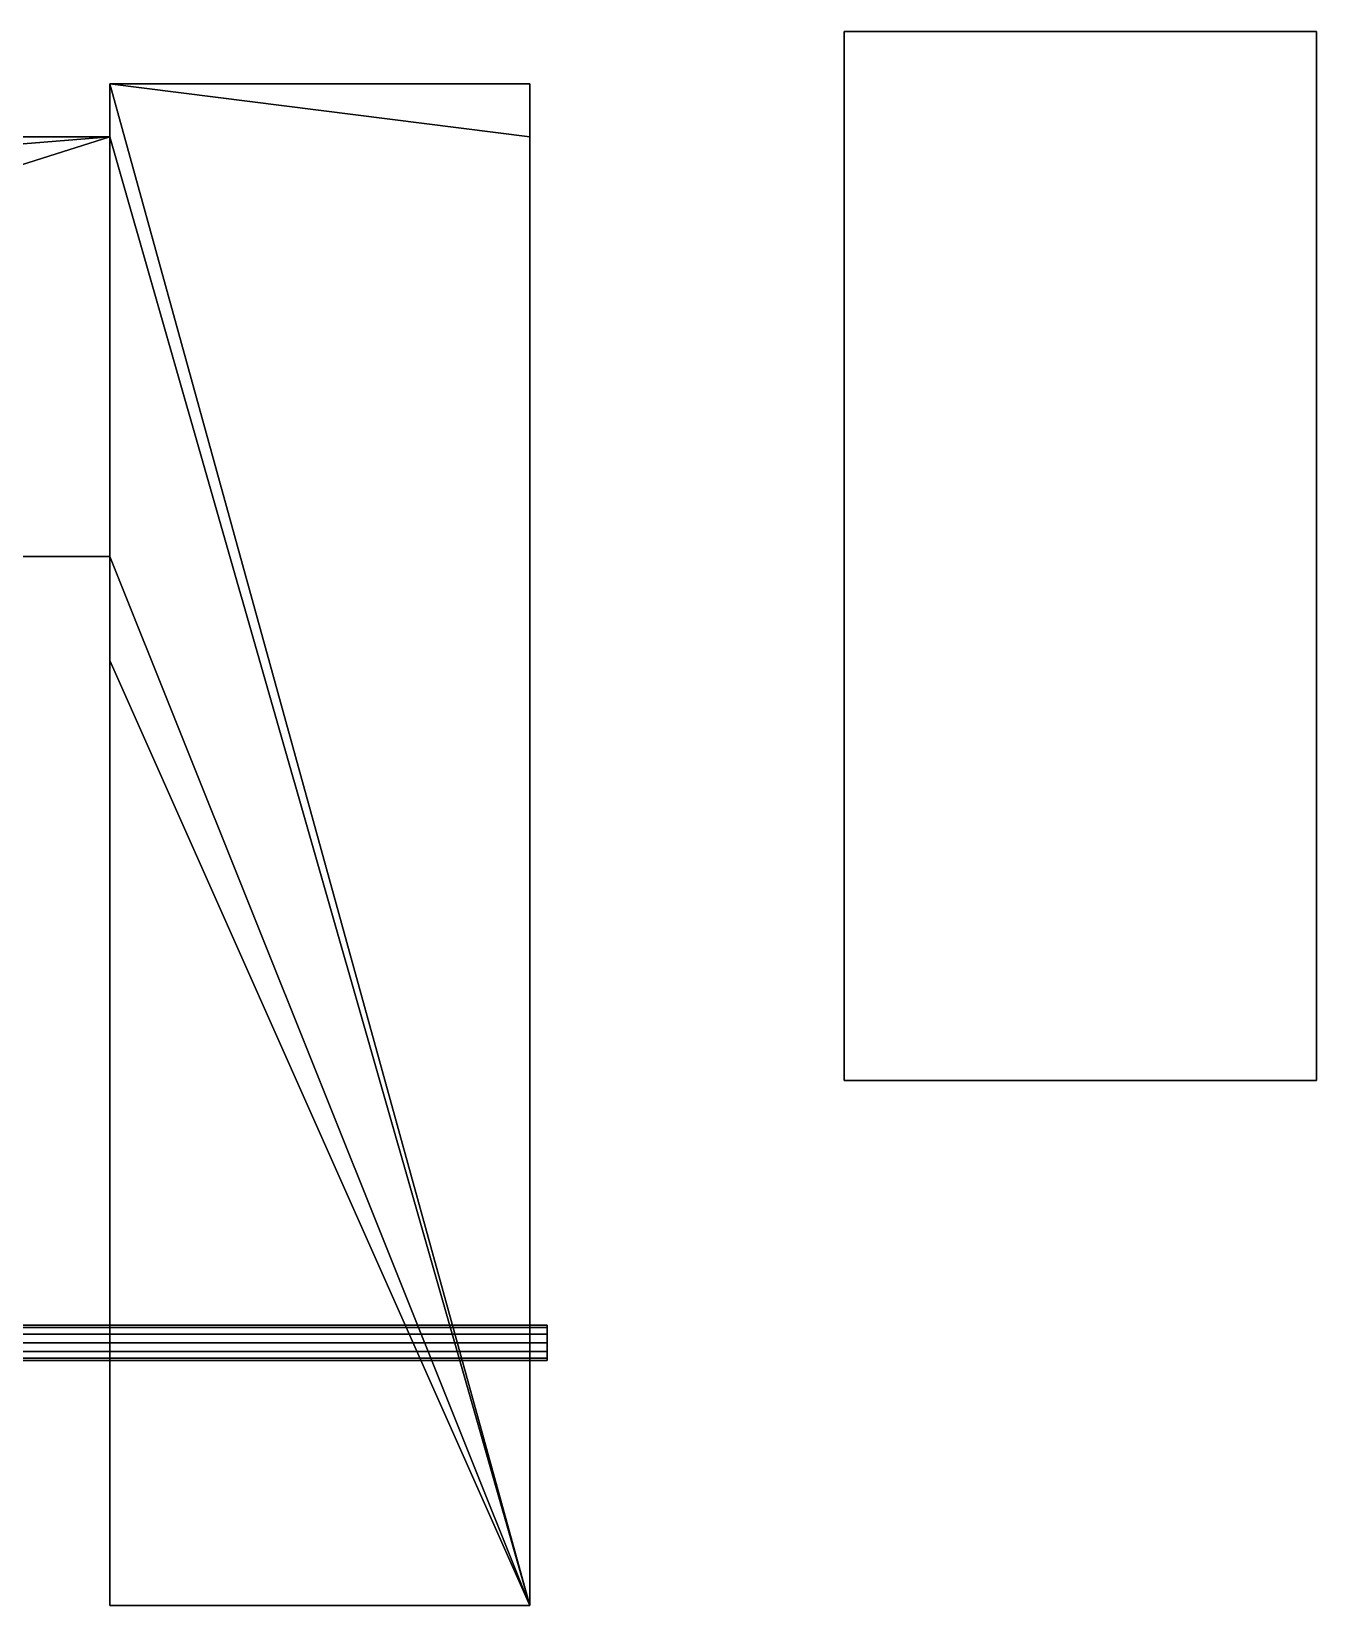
# Model space of a CAD drawing. Header units: millimetres. Extents: x 14850 to 20950, y 8600 to 14100.
# Drawn here: x 19725 to 20950, y 12600 to 14100 of the extents above; entities that cross this region are included whole.
import ezdxf

# ---------------------------------------------------------------- set-up
doc = ezdxf.new("R2010")
doc.units = ezdxf.units.MM
doc.layers.add('АР_3D_стены', color=8, linetype='Continuous')
doc.layers.add('ОВ_3D_для_увязки', color=253, linetype='Continuous', true_color=0xbec4ce)
doc.layers.add('ТМ_3D_Газ_условно', color=2, linetype='Continuous', true_color=0xca8a04)

msp = doc.modelspace()

# ---------------------------------------------------------------- meshes
at = {"layer": 'АР_3D_стены'}
mesh = msp.add_polyface(dxfattribs=at)
corners = [(14850, 13599.6), (14850, 13999.6), (19800.2, 13999.6), (19800.2, 13999.6, 3650), (14850, 13999.6, 3650), (14850, 13599.6, 3650), (20200.2, 12599.6), (19800.2, 12599.6), (19800.2, 13500.4), (19800.2, 13500.4, 3650), (19800.2, 12599.6, 3650), (20200.2, 12599.6, 3650), (19800.2, 14050), (20200.2, 14050), (20200.2, 13999.6), (20200.2, 13999.6, 3650), (20200.2, 14050, 3650), (19800.2, 14050, 3650), (18538.2, 13599.6), (18538.2, 13599.6, 3650), (19800.2, 13599.6), (19800.2, 13599.6, 3650)]
mesh.append_faces([[corners[k] for k in face] for face in [(0, 1, 2), (3, 4, 5), (6, 7, 8), (9, 10, 11), (12, 13, 14), (15, 16, 17), (18, 0, 2), (3, 5, 19), (6, 8, 20), (21, 9, 11), (12, 14, 6), (11, 15, 17), (20, 18, 2), (3, 19, 21), (2, 12, 6), (11, 17, 3), (6, 20, 2), (3, 21, 11), (2, 12, 17, 3), (12, 13, 16, 17), (13, 14, 15, 16), (14, 6, 11, 15), (6, 7, 10, 11), (7, 8, 9, 10), (8, 20, 21, 9), (20, 18, 19, 21), (18, 0, 5, 19), (0, 1, 4, 5), (1, 2, 3, 4)]])
at = {"layer": 'ОВ_3D_для_увязки'}
mesh = msp.add_polyface(dxfattribs=at)
corners = [(20500, 13100, 150), (20500, 14100, 150), (20950, 14100, 150), (20950, 13100, 150), (20500, 13100, 1770), (20950, 13100, 1770), (20950, 14100, 1770), (20500, 14100, 1770)]
mesh.append_faces([[corners[k] for k in face] for face in [(0, 1, 2, 3), (4, 5, 6, 7), (0, 3, 5, 4), (3, 2, 6, 5), (2, 1, 7, 6), (1, 0, 4, 7)]])
at = {"layer": 'ТМ_3D_Газ_условно'}
mesh = msp.add_polyface(dxfattribs=at)
corners = [(20216.7, 12833.2, 2200), (20216.7, 12835.5, 2208.4), (16433.2, 12835.5, 2208.4), (16433.2, 12833.2, 2200), (20216.7, 12841.6, 2214.5), (16433.2, 12841.6, 2214.5), (20216.7, 12850, 2216.8), (16433.2, 12850, 2216.8), (20216.7, 12858.4, 2214.5), (16433.2, 12858.4, 2214.5), (20216.7, 12864.5, 2208.4), (16433.2, 12864.5, 2208.4), (20216.7, 12866.8, 2200), (16433.2, 12866.8, 2200), (20216.7, 12864.5, 2191.6), (16433.2, 12864.5, 2191.6), (20216.7, 12858.4, 2185.5), (16433.2, 12858.4, 2185.5), (20216.7, 12850, 2183.2), (16433.2, 12850, 2183.2), (20216.7, 12841.6, 2185.5), (16433.2, 12841.6, 2185.5), (20216.7, 12835.5, 2191.6), (16433.2, 12835.5, 2191.6)]
mesh.append_faces([[corners[k] for k in face] for face in [(0, 1, 2, 3), (1, 4, 5, 2), (4, 6, 7, 5), (6, 8, 9, 7), (8, 10, 11, 9), (10, 12, 13, 11), (12, 14, 15, 13), (14, 16, 17, 15), (16, 18, 19, 17), (18, 20, 21, 19), (20, 22, 23, 21), (22, 0, 3, 23), (22, 20, 18, 16), (3, 2, 5, 7)]])

doc.saveas('drawing.dxf')
